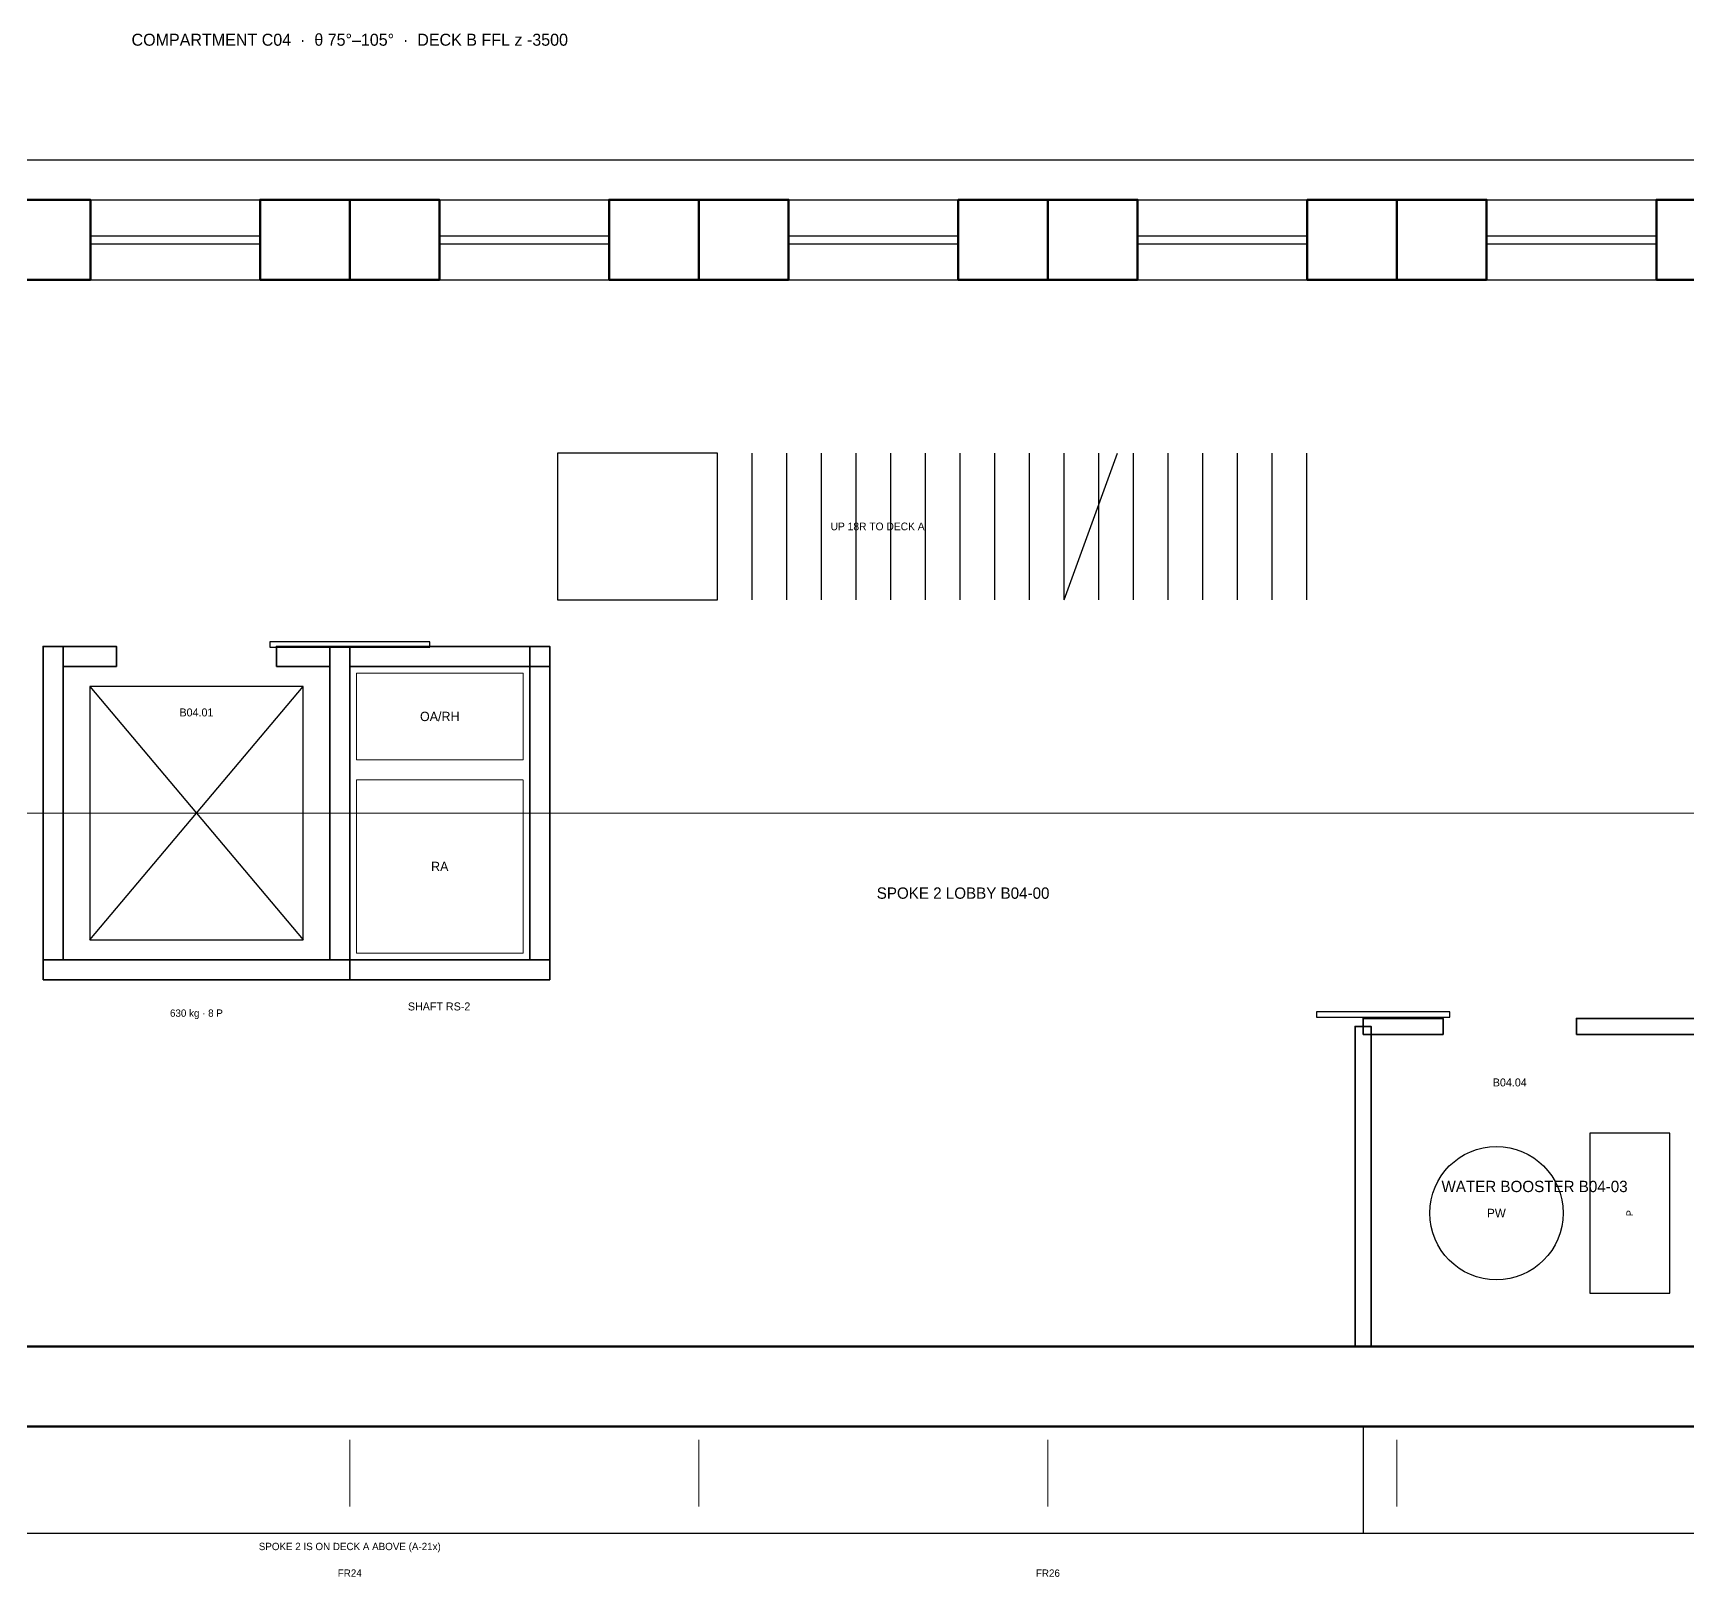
# Model space of a CAD drawing. Header units: millimetres. Extents: x 0 to 254927, y -7000 to 7000.
# Drawn here: x 72729 to 85140, y -5728 to 5850 of the extents above; entities that cross this region are included whole.
import ezdxf
from ezdxf.enums import TextEntityAlignment as Align

# ---------------------------------------------------------------- set-up
doc = ezdxf.new("R2010")
doc.units = ezdxf.units.MM
doc.linetypes.add('CENTER', pattern=[5.08, 3.175, -0.635, 0.635, -0.635])
doc.linetypes.add('DASHED', pattern=[1.524, 1.27, -0.254])
for name, color, linetype, lineweight in [('A-ANNO-DIMS', 2, 'CONTINUOUS', 18), ('A-ANNO-NOTE', 7, 'CONTINUOUS', 18), ('A-ANNO-TEXT', 7, 'CONTINUOUS', 25), ('A-CNTR', 9, 'CENTER', 13), ('A-DOOR', 3, 'CONTINUOUS', 25), ('A-EQPM', 30, 'CONTINUOUS', 25), ('A-EQPM-HIDN', 30, 'DASHED', 18), ('A-FLOR-STRS', 2, 'CONTINUOUS', 25), ('A-GLAZ', 5, 'CONTINUOUS', 25), ('A-WALL', 7, 'CONTINUOUS', 35), ('A-WALL-PRHU', 7, 'CONTINUOUS', 70), ('A-WALL-SHFT', 7, 'CONTINUOUS', 35)]:
    doc.layers.add(name, color=color, linetype=linetype, lineweight=lineweight)
doc.styles.add('OpenSansCondensed-Light', font='OpenSansCondensed-Light.ttf')
doc.dimstyles.new('EZDXF', dxfattribs={"dimtxt": 0.25, "dimasz": 0.175, "dimexe": 0.375, "dimexo": 0.125, "dimgap": 0.1, "dimtad": 1, "dimlfac": 100, "dimzin": 12, "dimdsep": 46, "dimtxsty": 'OpenSansCondensed-Light', "dimblk": 'ARCHTICK', "dimcen": 2.5, "dimazin": 3, "dimtfac": 0.5, "dimtmove": 2, "dimatfit": 3})

# ---------------------------------------------------------------- blocks, each defined once
blk = doc.blocks.new('_ARCHTICK')
at = {"color": 0, "linetype": 'BYBLOCK', "const_width": 0.15}
blk.add_lwpolyline([(-0.5, -0.5), (0.5, 0.5)], dxfattribs=at)

msp = doc.modelspace()

# ---------------------------------------------------------------- linework, layer by layer
at = {"layer": 'A-ANNO-DIMS'}
for p, q in [((75103.82858, -4700), (75103.82858, -5200)), ((77721.82246, -4700), (77721.82246, -5200)), ((80339.81634, -4700), (80339.81634, -5200)), ((82957.81022, -4700), (82957.81022, -5200))]:
    msp.add_line(p, q, dxfattribs=at)
at = {"layer": 'A-CNTR'}
msp.add_line((0, 0), (254927.41229, 0), dxfattribs=at)
at = {"layer": 'A-DOOR'}
for p, q in [((73353.82858, 1115), (73353.82858, 1235)), ((74553.82858, 1115), (74553.82858, 1235)), ((83303.82858, -1660), (83303.82858, -1540)), ((84303.82858, -1660), (84303.82858, -1540))]:
    msp.add_line(p, q, dxfattribs=at)
for points in [[(74503.82858, 1245), (75703.82858, 1245), (75703.82858, 1285), (74503.82858, 1285)], [(82353.82858, -1530), (83353.82858, -1530), (83353.82858, -1490), (82353.82858, -1490)]]:
    msp.add_lwpolyline(points, close=True, dxfattribs=at)
at = {"layer": 'A-EQPM'}
for p, q in [((73153.82858, -950), (74753.82858, 950)), ((73153.82858, 950), (74753.82858, -950))]:
    msp.add_line(p, q, dxfattribs=at)
for points in [[(73153.82858, -950), (74753.82858, -950), (74753.82858, 950), (73153.82858, 950)], [(84403.82858, -3600), (85003.82858, -3600), (85003.82858, -2400), (84403.82858, -2400)]]:
    msp.add_lwpolyline(points, close=True, dxfattribs=at)
msp.add_circle((83703.82858, -3000), 500, dxfattribs=at)
at = {"layer": 'A-EQPM-HIDN'}
for points in [[(75153.82858, 400), (76403.82858, 400), (76403.82858, 1050), (75153.82858, 1050)], [(75153.82858, -1050), (76403.82858, -1050), (76403.82858, 250), (75153.82858, 250)]]:
    msp.add_lwpolyline(points, close=True, dxfattribs=at)
at = {"layer": 'A-FLOR-STRS'}
for p, q in [((77862.4551, 1600), (77862.4551, 2700)), ((78122.4551, 1600), (78122.4551, 2700)), ((78382.4551, 1600), (78382.4551, 2700)), ((78642.4551, 1600), (78642.4551, 2700)), ((78902.4551, 1600), (78902.4551, 2700)), ((79162.4551, 1600), (79162.4551, 2700)), ((79422.4551, 1600), (79422.4551, 2700)), ((79682.4551, 1600), (79682.4551, 2700)), ((79942.4551, 1600), (79942.4551, 2700)), ((80202.4551, 1600), (80202.4551, 2700)), ((80462.4551, 1600), (80462.4551, 2700)), ((80462.4551, 1600), (80862.4551, 2700)), ((80722.4551, 1600), (80722.4551, 2700)), ((80982.4551, 1600), (80982.4551, 2700)), ((81242.4551, 1600), (81242.4551, 2700)), ((81502.4551, 1600), (81502.4551, 2700)), ((81762.4551, 1600), (81762.4551, 2700)), ((82022.4551, 1600), (82022.4551, 2700)), ((82282.4551, 1600), (82282.4551, 2700))]:
    msp.add_line(p, q, dxfattribs=at)
msp.add_lwpolyline([(76662.4551, 1600), (77862.4551, 1600), (77862.4551, 2700), (76662.4551, 2700)], close=True, dxfattribs=at)
at = {"layer": 'A-GLAZ'}
for p, q in [((73158.46801, 4600), (74431.19528, 4600)), ((75776.46189, 4600), (77049.18916, 4600)), ((78394.45576, 4600), (79667.18304, 4600)), ((81012.44964, 4600), (82285.17692, 4600)), ((83630.44352, 4600), (84903.17079, 4600)), ((73158.46801, 4330), (74431.19528, 4330)), ((73158.46801, 4270), (74431.19528, 4270)), ((75776.46189, 4330), (77049.18916, 4330)), ((75776.46189, 4270), (77049.18916, 4270)), ((78394.45576, 4330), (79667.18304, 4330)), ((78394.45576, 4270), (79667.18304, 4270)), ((81012.44964, 4330), (82285.17692, 4330)), ((81012.44964, 4270), (82285.17692, 4270)), ((83630.44352, 4330), (84903.17079, 4330)), ((83630.44352, 4270), (84903.17079, 4270)), ((73158.46801, 4000), (74431.19528, 4000)), ((75776.46189, 4000), (77049.18916, 4000)), ((78394.45576, 4000), (79667.18304, 4000)), ((81012.44964, 4000), (82285.17692, 4000)), ((83630.44352, 4000), (84903.17079, 4000))]:
    msp.add_line(p, q, dxfattribs=at)
at = {"layer": 'A-WALL'}
for points in [[(82643.82858, -4000), (82763.82858, -4000), (82763.82858, -1600), (82643.82858, -1600)], [(82703.82858, -1660), (83303.82858, -1660), (83303.82858, -1540), (82703.82858, -1540)], [(84303.82858, -1660), (85275.8041, -1660), (85275.8041, -1540), (84303.82858, -1540)]]:
    msp.add_lwpolyline(points, close=True, dxfattribs=at)
at = {"layer": 'A-WALL-PRHU'}
for points in [[(72485.83471, 4000), (73158.46801, 4000), (73158.46801, 4600), (72485.83471, 4600)], [(74431.19528, 4000), (75103.82858, 4000), (75103.82858, 4600), (74431.19528, 4600)], [(75103.82858, 4000), (75776.46189, 4000), (75776.46189, 4600), (75103.82858, 4600)], [(77049.18916, 4000), (77721.82246, 4000), (77721.82246, 4600), (77049.18916, 4600)], [(77721.82246, 4000), (78394.45576, 4000), (78394.45576, 4600), (77721.82246, 4600)], [(79667.18304, 4000), (80339.81634, 4000), (80339.81634, 4600), (79667.18304, 4600)], [(80339.81634, 4000), (81012.44964, 4000), (81012.44964, 4600), (80339.81634, 4600)], [(82285.17692, 4000), (82957.81022, 4000), (82957.81022, 4600), (82285.17692, 4600)], [(82957.81022, 4000), (83630.44352, 4000), (83630.44352, 4600), (82957.81022, 4600)], [(84903.17079, 4000), (85575.8041, 4000), (85575.8041, 4600), (84903.17079, 4600)], [(64631.85307, -4600), (85575.8041, -4600), (85575.8041, -4000), (64631.85307, -4000)]]:
    msp.add_lwpolyline(points, close=True, dxfattribs=at)
at = {"layer": 'A-WALL-SHFT'}
for points in [[(72803.82858, -1100), (72953.82858, -1100), (72953.82858, 1250), (72803.82858, 1250)], [(72953.82858, 1100), (73353.82858, 1100), (73353.82858, 1250), (72953.82858, 1250)], [(74553.82858, 1100), (74953.82858, 1100), (74953.82858, 1250), (74553.82858, 1250)], [(74953.82858, -1100), (75103.82858, -1100), (75103.82858, 1250), (74953.82858, 1250)], [(75103.82858, 1100), (76603.82858, 1100), (76603.82858, 1250), (75103.82858, 1250)], [(76453.82858, -1100), (76603.82858, -1100), (76603.82858, 1250), (76453.82858, 1250)], [(72803.82858, -1250), (75103.82858, -1250), (75103.82858, -1100), (72803.82858, -1100)], [(75103.82858, -1250), (76603.82858, -1250), (76603.82858, -1100), (75103.82858, -1100)]]:
    msp.add_lwpolyline(points, close=True, dxfattribs=at)

# ---------------------------------------------------------------- texts
at = {"layer": 'A-ANNO-NOTE'}
for s, height, p in [('UP 18R TO DECK A', 57.5, (79062.4551, 2150)), ('OA/RH', 70, (75778.82858, 725)), ('RA', 70, (75778.82858, -400)), ('630 kg · 8 P', 55, (73953.82858, -1500)), ('SHAFT RS-2', 60, (75773.82858, -1450)), ('PW', 65, (83703.82858, -3000)), ('SPOKE 2 IS ON DECK A ABOVE (A-21x)', 55, (75103.82858, -5500)), ('FR24', 55, (75103.82858, -5700)), ('FR26', 55, (80339.81634, -5700))]:
    msp.add_text(s, height=height, dxfattribs=at).set_placement(p, align=Align.MIDDLE_CENTER)
msp.add_text('P', height=50, rotation=90, dxfattribs=at).set_placement((84703.82858, -3000), align=Align.MIDDLE_CENTER)
at = {"layer": 'A-ANNO-TEXT'}
for s, height, p in [('COMPARTMENT C04  ·  θ 75°–105°  ·  DECK B FFL z -3500', 90, (75103.82858, 5800)), ('B04.01', 60, (73953.82858, 755)), ('SPOKE 2 LOBBY B04-00', 85, (79703.82858, -600)), ('B04.04', 60, (83803.82858, -2020)), ('WATER BOOSTER B04-03', 85, (83989.81634, -2800))]:
    msp.add_text(s, height=height, dxfattribs=at).set_placement(p, align=Align.MIDDLE_CENTER)

# ---------------------------------------------------------------- dimensions: what is measured, and where the dimension line sits
at = {"layer": 'A-ANNO-DIMS'}
for base, p1, p2 in [((71104, 4900), (71104, 4600), (85275.8041, 4600)), ((72104, -5400), (72104, -4600), (82704, -4600)), ((82704, -5400), (82704, -4600), (85275.8041, -4600))]:
    msp.add_linear_dim(base=base, p1=p1, p2=p2, dimstyle='EZDXF', dxfattribs=at).render()

doc.saveas('drawing.dxf')
